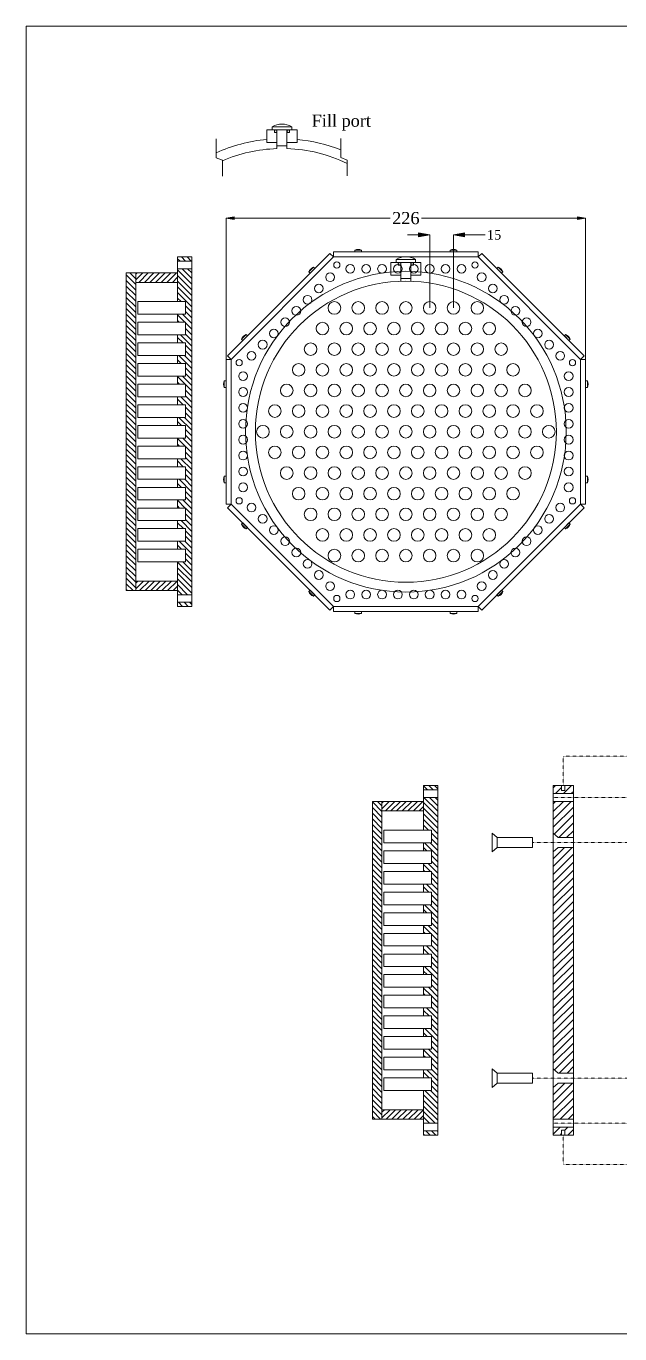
# Model space of a CAD drawing. Extents: x 150 to 1247, y 128 to 951.
# Drawn here: x 150 to 524, y 128 to 951 of the extents above; entities that cross this region are included whole.
import ezdxf
from ezdxf.enums import TextEntityAlignment as Align

# ---------------------------------------------------------------- set-up
doc = ezdxf.new("R2010")
doc.units = 0
doc.header["$MEASUREMENT"] = 0
doc.linetypes.add('DASHED', pattern=[0.75, 0.5, -0.25])
doc.layers.get('0').update_dxf_attribs({"lineweight": 0})
doc.styles.get("Standard").update_dxf_attribs({"font": 'TIMES.TTF'})
doc.dimstyles.get("Standard").update_dxf_attribs({"dimtxt": 6, "dimasz": 7, "dimexe": 0, "dimexo": 0, "dimgap": 0, "dimtad": 0, "dimrnd": 0.001, "dimzin": 0, "dimdsep": 46, "dimtxsty": 'STANDARD', "dimblk": 'TC_DIMARROW_FILLED30', "dimcen": 0.09, "dimclrd": 7, "dimclre": 7, "dimclrt": 7, "dimazin": 0, "dimtfac": 1, "dimtofl": 0, "dimtmove": 0, "dimatfit": 3, "dimfxl": 1, "dimtolj": 1, "dimtzin": 0, "dimarcsym": 0})
pattern_1 = [(135, (0, 0), (-1.767767, -1.767767), [])]
pattern_2 = [(45, (0, 0), (-1.767767, 1.767767), [])]
pattern_3 = [(45, (0, 0), (-2.474874, 2.474874), [])]

# ---------------------------------------------------------------- blocks, each defined once
blk = doc.blocks.new('*D1')
at = {"linetype": 'Continuous'}
for points in [[(275.75, 830.45), (280.83, 829.61), (280.83, 831.3)], [(502.1, 830.45), (497.02, 831.3), (497.02, 829.61)]]:
    blk.add_hatch(color=7, dxfattribs=at).paths.add_polyline_path(points)
at = {"color": 7, "linetype": 'Continuous', "lineweight": 0}
for p, q in [((275.75, 741.55), (275.75, 830.45)), ((502.1, 741.55), (502.1, 830.45))]:
    blk.add_line(p, q, dxfattribs=at)
at = {"color": 7, "linetype": 'Continuous'}
for points in [[(275.75, 830.45), (280.83, 829.61), (280.83, 831.3), (275.75, 830.45)], [(502.1, 830.45), (497.02, 831.3), (497.02, 829.61), (502.1, 830.45)], [(280.83, 830.45), (280.83, 830.45), (280.83, 830.45), (379.06, 830.45)], [(497.02, 830.45), (497.02, 830.45), (497.02, 830.45), (398.8, 830.45)]]:
    blk.add_lwpolyline(points, dxfattribs=at)
blk.add_text('226', height=7.62, dxfattribs=at).set_placement((388.93, 830.45), align=Align.MIDDLE_CENTER)
blk = doc.blocks.new('TC_DIMARROW_FILLED30')
at = {"color": 0, "linetype": 'ByBlock'}
blk.add_solid([(0, 0), (-1, 0.267949), (-1, -0.267949)], dxfattribs=at)
blk = doc.blocks.new('*D2')
at = {"linetype": 'Continuous'}
for points in [[(403.93, 819.9), (396.93, 821.07), (396.93, 818.73)], [(418.93, 819.9), (425.93, 818.73), (425.93, 821.07)]]:
    blk.add_hatch(color=7, dxfattribs=at).paths.add_polyline_path(points)
at = {"color": 7, "linetype": 'Continuous', "lineweight": 0}
for p, q in [((403.93, 773.93), (403.93, 819.9)), ((418.93, 773.93), (418.93, 819.9))]:
    blk.add_line(p, q, dxfattribs=at)
at = {"color": 7, "linetype": 'Continuous'}
for points in [[(389.93, 819.9), (396.93, 819.9)], [(403.93, 819.9), (396.93, 821.07), (396.93, 818.73), (403.93, 819.9)], [(396.93, 819.9), (396.93, 819.9)], [(418.93, 819.9), (425.93, 818.73), (425.93, 821.07), (418.93, 819.9)], [(438.93, 819.9), (432.93, 819.9), (425.93, 819.9), (425.93, 819.9)]]:
    blk.add_lwpolyline(points, dxfattribs=at)
blk.add_text('15', height=6, dxfattribs=at).set_placement((444.44, 819.9), align=Align.MIDDLE_CENTER)

msp = doc.modelspace()

# ---------------------------------------------------------------- hatches: boundary and pattern name
at = {"linetype": 'Continuous'}
h = msp.add_hatch(dxfattribs=at)
h.set_pattern_fill('_U', scale=2.5, angle=135.000004, style=0, pattern_type=0)
h.set_pattern_definition(pattern_1)
h.paths.add_polyline_path([(245.162, 803.305), (245.162, 805.984), (254.162, 805.984), (254.162, 803.305)])
h = msp.add_hatch(dxfattribs=at)
h.set_pattern_fill('_U', scale=2.5, angle=135.000004, style=0, pattern_type=0)
h.set_pattern_definition(pattern_1)
h.paths.add_polyline_path([(245.162, 798.525), (254.162, 798.525), (254.162, 593.442), (245.162, 593.442), (245.162, 614.076), (250.162, 614.076), (250.162, 622.013), (245.162, 622.013), (245.162, 627.066), (250.162, 627.066), (250.162, 635.003), (245.162, 635.003), (245.162, 640.056), (250.162, 640.056), (250.162, 647.993), (245.162, 647.993), (245.162, 653.046), (250.162, 653.046), (250.162, 660.983), (245.162, 660.983), (245.162, 666.036), (250.162, 666.036), (250.162, 673.973), (245.162, 673.973), (245.162, 679.026), (250.162, 679.026), (250.162, 686.963), (245.162, 686.963), (245.162, 692.016), (250.162, 692.016), (250.162, 699.953), (245.162, 699.953), (245.162, 705.006), (250.162, 705.006), (250.162, 712.943), (245.162, 712.943), (245.162, 717.996), (250.162, 717.996), (250.162, 725.933), (245.162, 725.933), (245.162, 730.986), (250.162, 730.986), (250.162, 738.923), (245.162, 738.923), (245.162, 743.976), (250.162, 743.976), (250.162, 751.914), (245.162, 751.914), (245.162, 756.967), (250.162, 756.967), (250.162, 764.904), (245.162, 764.904), (245.162, 769.957), (250.162, 769.957), (250.162, 777.895), (245.162, 777.895)])
h = msp.add_hatch(dxfattribs=at)
h.set_pattern_fill('_U', scale=2.5, angle=135.000004, style=0, pattern_type=0)
h.set_pattern_definition(pattern_1)
h.paths.add_polyline_path([(218.922, 795.984), (218.922, 595.984), (212.922, 595.984), (212.922, 795.984)])
h = msp.add_hatch(dxfattribs=at)
h.set_pattern_fill('_U', scale=2.5, angle=45.000001, style=0, pattern_type=0)
h.set_pattern_definition(pattern_2)
h.paths.add_polyline_path([(218.922, 789.984), (218.922, 795.984), (245.162, 795.984), (245.162, 789.984)])
h = msp.add_hatch(dxfattribs=at)
h.set_pattern_fill('_U', scale=2.5, angle=45.000001, style=0, pattern_type=0)
h.set_pattern_definition(pattern_2)
h.paths.add_polyline_path([(218.922, 595.984), (218.922, 601.984), (245.162, 601.984), (245.162, 595.984)])
h = msp.add_hatch(dxfattribs=at)
h.set_pattern_fill('_U', scale=2.5, angle=135.000004, style=0, pattern_type=0)
h.set_pattern_definition(pattern_1)
h.paths.add_polyline_path([(245.162, 585.984), (245.162, 588.662), (254.162, 588.662), (254.162, 585.984)])
h = msp.add_hatch(dxfattribs=at)
h.set_pattern_fill('_U', scale=2.5, angle=135.000004, style=0, pattern_type=0)
h.set_pattern_definition(pattern_1)
h.paths.add_polyline_path([(400.1, 470.666), (400.1, 473.344), (409.1, 473.344), (409.1, 470.666)])
h = msp.add_hatch(dxfattribs=at)
h.set_pattern_fill('_U', scale=3.5, angle=45.000001, style=0, pattern_type=0)
h.set_pattern_definition(pattern_3)
h.paths.add_polyline_path([(481.706, 468.344), (494.406, 468.344), (494.406, 473.344), (489.121, 473.344), (489.121, 470.169), (486.991, 470.169), (486.991, 473.344), (481.706, 473.344)])
h = msp.add_hatch(dxfattribs=at)
h.set_pattern_fill('_U', scale=2.5, angle=135.000004, style=0, pattern_type=0)
h.set_pattern_definition(pattern_1)
h.paths.add_polyline_path([(373.86, 463.344), (373.86, 263.344), (367.86, 263.344), (367.86, 463.344)])
h = msp.add_hatch(dxfattribs=at)
h.set_pattern_fill('_U', scale=2.5, angle=45.000001, style=0, pattern_type=0)
h.set_pattern_definition(pattern_2)
h.paths.add_polyline_path([(373.86, 457.344), (373.86, 463.344), (400.1, 463.344), (400.1, 457.344)])
h = msp.add_hatch(dxfattribs=at)
h.set_pattern_fill('_U', scale=2.5, angle=135.000004, style=0, pattern_type=0)
h.set_pattern_definition(pattern_1)
h.paths.add_polyline_path([(400.1, 465.886), (409.1, 465.886), (409.1, 260.802), (400.1, 260.802), (400.1, 281.436), (405.1, 281.436), (405.1, 289.374), (400.1, 289.374), (400.1, 294.426), (405.1, 294.426), (405.1, 302.364), (400.1, 302.364), (400.1, 307.416), (405.1, 307.416), (405.1, 315.354), (400.1, 315.354), (400.1, 320.406), (405.1, 320.406), (405.1, 328.344), (400.1, 328.344), (400.1, 333.396), (405.1, 333.396), (405.1, 341.334), (400.1, 341.334), (400.1, 346.386), (405.1, 346.386), (405.1, 354.324), (400.1, 354.324), (400.1, 359.376), (405.1, 359.376), (405.1, 367.314), (400.1, 367.314), (400.1, 372.366), (405.1, 372.366), (405.1, 380.304), (400.1, 380.304), (400.1, 385.356), (405.1, 385.356), (405.1, 393.294), (400.1, 393.294), (400.1, 398.346), (405.1, 398.346), (405.1, 406.284), (400.1, 406.284), (400.1, 411.337), (405.1, 411.337), (405.1, 419.274), (400.1, 419.274), (400.1, 424.327), (405.1, 424.327), (405.1, 432.264), (400.1, 432.264), (400.1, 437.317), (405.1, 437.317), (405.1, 445.255), (400.1, 445.255)])
h = msp.add_hatch(dxfattribs=at)
h.set_pattern_fill('_U', scale=3.5, angle=45.000001, style=0, pattern_type=0)
h.set_pattern_definition(pattern_3)
h.paths.add_polyline_path([(481.706, 443.369), (484.841, 440.644), (494.406, 440.644), (494.406, 463.344), (481.706, 463.344)])
h = msp.add_hatch(dxfattribs=at)
h.set_pattern_fill('_U', scale=3.5, angle=45.000001, style=0, pattern_type=0)
h.set_pattern_definition(pattern_3)
h.paths.add_polyline_path([(494.406, 292.394), (484.841, 292.394), (481.706, 295.119), (481.706, 431.569), (484.841, 434.294), (494.406, 434.294)])
h = msp.add_hatch(dxfattribs=at)
h.set_pattern_fill('_U', scale=3.5, angle=45.000001, style=0, pattern_type=0)
h.set_pattern_definition(pattern_3)
h.paths.add_polyline_path([(494.406, 263.344), (494.406, 286.044), (484.841, 286.044), (481.706, 283.319), (481.706, 263.344)])
h = msp.add_hatch(dxfattribs=at)
h.set_pattern_fill('_U', scale=2.5, angle=45.000001, style=0, pattern_type=0)
h.set_pattern_definition(pattern_2)
h.paths.add_polyline_path([(373.86, 263.344), (373.86, 269.344), (400.1, 269.344), (400.1, 263.344)])
h = msp.add_hatch(dxfattribs=at)
h.set_pattern_fill('_U', scale=2.5, angle=135.000004, style=0, pattern_type=0)
h.set_pattern_definition(pattern_1)
h.paths.add_polyline_path([(400.1, 253.344), (400.1, 256.022), (409.1, 256.022), (409.1, 253.344)])
h = msp.add_hatch(dxfattribs=at)
h.set_pattern_fill('_U', scale=3.5, angle=45.000001, style=0, pattern_type=0)
h.set_pattern_definition(pattern_3)
h.paths.add_polyline_path([(481.706, 258.344), (494.406, 258.344), (494.406, 253.344), (489.121, 253.344), (489.121, 256.519), (486.991, 256.519), (486.991, 253.344), (481.706, 253.344)])

# ---------------------------------------------------------------- linework, layer by layer
at = {"color": 7, "linetype": 'Continuous', "lineweight": 0, "ltscale": 0.1}
for p, q in [((301.373, 877.909), (301.373, 885.909)), ((301.373, 885.909), (306.128, 885.909)), ((304.723, 887.909), (317.073, 887.909)), ((304.723, 887.909), (304.723, 885.909)), ((304.723, 885.909), (317.073, 885.909)), ((306.128, 885.909), (306.128, 884.319)), ((306.128, 884.319), (307.718, 884.319)), ((307.718, 884.319), (307.718, 874.168)), ((307.723, 885.909), (307.723, 875.909)), ((314.073, 885.909), (314.073, 875.909)), ((314.078, 884.319), (314.078, 874.168)), ((314.078, 884.319), (315.668, 884.319)), ((315.668, 885.909), (320.423, 885.909)), ((315.668, 885.909), (315.668, 884.319)), ((317.073, 885.909), (317.073, 887.909)), ((320.423, 877.909), (320.423, 885.909)), ((269.453, 880.344), (269.453, 868.466)), ((301.373, 877.909), (307.718, 877.909)), ((314.073, 875.909), (307.723, 875.909)), ((314.078, 877.909), (320.423, 877.909)), ((347.981, 880.509), (347.981, 868.631)), ((269.453, 868.466), (273.412, 866.816)), ((273.412, 866.816), (273.412, 856.917)), ((347.981, 868.631), (351.941, 866.981)), ((351.941, 866.981), (351.941, 857.082)), ((341.12, 808.229), (276.683, 743.792)), ((343.365, 805.984), (341.12, 808.229)), ((434.492, 809.159), (343.365, 809.159)), ((343.365, 805.984), (343.365, 809.159)), ((434.492, 805.984), (434.492, 809.159)), ((434.492, 805.984), (436.737, 808.229)), ((501.173, 743.792), (436.737, 808.229)), ((245.162, 805.984), (254.162, 805.984)), ((245.162, 805.984), (245.162, 777.895)), ((254.162, 803.305), (245.162, 803.305)), ((254.162, 798.525), (245.162, 798.525)), ((254.162, 805.984), (254.162, 585.984)), ((379.403, 794.421), (379.403, 802.421)), ((379.403, 802.421), (384.158, 802.421)), ((382.753, 804.421), (395.103, 804.421)), ((382.753, 804.421), (382.753, 802.421)), ((382.753, 802.421), (395.103, 802.421)), ((384.158, 802.421), (384.158, 800.831)), ((384.158, 800.831), (385.748, 800.831)), ((385.748, 800.831), (385.748, 790.68)), ((385.753, 802.421), (385.753, 792.421)), ((392.103, 802.421), (392.103, 792.421)), ((392.108, 800.831), (392.108, 790.68)), ((392.108, 800.831), (393.698, 800.831)), ((393.698, 802.421), (398.453, 802.421)), ((393.698, 802.421), (393.698, 800.831)), ((395.103, 802.421), (395.103, 804.421)), ((398.453, 794.421), (398.453, 802.421)), ((245.162, 795.984), (212.922, 795.984)), ((212.922, 795.984), (212.922, 595.984)), ((218.922, 795.984), (218.922, 595.984)), ((379.403, 794.421), (385.748, 794.421)), ((392.103, 792.421), (385.753, 792.421)), ((392.108, 794.421), (398.453, 794.421)), ((218.922, 789.984), (245.162, 789.984)), ((250.162, 777.895), (220.162, 777.895)), ((220.162, 769.957), (220.162, 777.895)), ((250.162, 769.957), (250.162, 777.895)), ((250.162, 769.957), (220.162, 769.957)), ((245.162, 769.957), (245.162, 764.904)), ((250.162, 764.904), (220.162, 764.904)), ((220.162, 756.967), (220.162, 764.904)), ((250.162, 764.904), (250.162, 756.967)), ((250.162, 756.967), (220.162, 756.967)), ((250.162, 751.914), (220.162, 751.914)), ((220.162, 743.976), (220.162, 751.914)), ((245.162, 756.967), (245.162, 751.914)), ((250.162, 751.914), (250.162, 743.976)), ((250.162, 743.976), (220.162, 743.976)), ((245.162, 743.976), (245.162, 738.923)), ((275.753, 741.547), (275.753, 650.42)), ((278.928, 741.547), (275.753, 741.547)), ((278.928, 741.547), (276.683, 743.792)), ((498.928, 741.547), (501.173, 743.792)), ((498.928, 741.547), (502.103, 741.547)), ((502.103, 650.42), (502.103, 741.547)), ((250.162, 738.923), (220.162, 738.923)), ((220.162, 730.986), (220.162, 738.923)), ((250.162, 730.986), (250.162, 738.923)), ((250.162, 730.986), (220.162, 730.986)), ((250.162, 725.933), (220.162, 725.933)), ((220.162, 717.996), (220.162, 725.933)), ((245.162, 730.986), (245.162, 725.933)), ((250.162, 717.996), (250.162, 725.933)), ((250.162, 717.996), (220.162, 717.996)), ((245.162, 717.996), (245.162, 712.943)), ((250.162, 712.943), (220.162, 712.943)), ((220.162, 705.006), (220.162, 712.943)), ((250.162, 705.006), (250.162, 712.943)), ((250.162, 705.006), (220.162, 705.006)), ((250.162, 699.953), (220.162, 699.953)), ((220.162, 692.016), (220.162, 699.953)), ((245.162, 705.006), (245.162, 699.953)), ((250.162, 692.016), (250.162, 699.953)), ((250.162, 692.016), (220.162, 692.016)), ((245.162, 692.016), (245.162, 686.963)), ((250.162, 686.963), (220.162, 686.963)), ((220.162, 679.026), (220.162, 686.963)), ((250.162, 679.026), (250.162, 686.963)), ((250.162, 679.026), (220.162, 679.026)), ((245.162, 679.026), (245.162, 673.973)), ((250.162, 673.973), (220.162, 673.973)), ((220.162, 666.036), (220.162, 673.973)), ((250.162, 666.036), (250.162, 673.973)), ((250.162, 666.036), (220.162, 666.036)), ((250.162, 660.983), (220.162, 660.983)), ((220.162, 653.046), (220.162, 660.983)), ((245.162, 666.036), (245.162, 660.983)), ((250.162, 653.046), (250.162, 660.983)), ((250.162, 653.046), (220.162, 653.046)), ((245.162, 653.046), (245.162, 647.993)), ((278.928, 650.42), (275.753, 650.42)), ((278.928, 650.42), (276.683, 648.175)), ((498.928, 650.42), (501.173, 648.175)), ((498.928, 650.42), (502.103, 650.42)), ((250.162, 647.993), (220.162, 647.993)), ((220.162, 640.056), (220.162, 647.993)), ((250.162, 640.056), (250.162, 647.993)), ((276.683, 648.175), (341.12, 583.739)), ((436.737, 583.739), (501.173, 648.175)), ((250.162, 640.056), (220.162, 640.056)), ((250.162, 635.003), (220.162, 635.003)), ((220.162, 627.066), (220.162, 635.003)), ((245.162, 640.056), (245.162, 635.003)), ((250.162, 627.066), (250.162, 635.003)), ((250.162, 627.066), (220.162, 627.066)), ((245.162, 627.066), (245.162, 622.013)), ((250.162, 622.013), (220.162, 622.013)), ((220.162, 614.076), (220.162, 622.013)), ((250.162, 614.076), (250.162, 622.013)), ((250.162, 614.076), (220.162, 614.076)), ((245.162, 614.076), (245.162, 585.984)), ((218.922, 601.984), (245.162, 601.984)), ((212.922, 595.984), (245.162, 595.984)), ((254.162, 593.442), (245.162, 593.442)), ((254.162, 588.662), (245.162, 588.662)), ((245.162, 585.984), (254.162, 585.984)), ((343.365, 585.984), (341.12, 583.739)), ((343.365, 585.984), (343.365, 582.809)), ((434.492, 585.984), (434.492, 582.809)), ((434.492, 585.984), (436.737, 583.739)), ((343.365, 582.809), (434.492, 582.809)), ((400.1, 473.344), (409.1, 473.344)), ((400.1, 473.344), (400.1, 445.255)), ((409.1, 470.666), (400.1, 470.666)), ((409.1, 473.344), (409.1, 253.344)), ((494.406, 473.344), (481.706, 473.344)), ((494.406, 473.344), (481.706, 473.344)), ((481.706, 253.344), (481.706, 473.344)), ((494.406, 473.344), (494.406, 468.344)), ((494.406, 473.344), (494.406, 253.344)), ((400.1, 463.344), (367.86, 463.344)), ((367.86, 463.344), (367.86, 263.344)), ((373.86, 463.344), (373.86, 263.344)), ((409.1, 465.886), (400.1, 465.886)), ((494.406, 463.344), (481.706, 463.344)), ((373.86, 457.344), (400.1, 457.344)), ((405.1, 445.255), (375.1, 445.255)), ((375.1, 437.317), (375.1, 445.255)), ((405.1, 437.317), (405.1, 445.255)), ((481.706, 445.769), (481.706, 280.919)), ((405.1, 437.317), (375.1, 437.317)), ((400.1, 437.317), (400.1, 432.264)), ((446.437, 440.644), (443.302, 443.369)), ((443.302, 431.569), (443.302, 443.369)), ((468.702, 440.644), (446.437, 440.644)), ((446.437, 434.294), (446.437, 440.644)), ((468.702, 434.294), (468.702, 440.644)), ((484.841, 440.644), (481.706, 443.369)), ((494.406, 440.644), (484.841, 440.644)), ((405.1, 432.264), (375.1, 432.264)), ((375.1, 424.327), (375.1, 432.264)), ((405.1, 432.264), (405.1, 424.327)), ((446.437, 434.294), (443.302, 431.569)), ((468.702, 434.294), (446.437, 434.294)), ((484.841, 434.294), (481.706, 431.569)), ((494.406, 434.294), (484.841, 434.294)), ((405.1, 424.327), (375.1, 424.327)), ((400.1, 424.327), (400.1, 419.274)), ((405.1, 419.274), (375.1, 419.274)), ((375.1, 411.337), (375.1, 419.274)), ((405.1, 419.274), (405.1, 411.337)), ((405.1, 411.337), (375.1, 411.337)), ((405.1, 406.284), (375.1, 406.284)), ((375.1, 398.346), (375.1, 406.284)), ((400.1, 411.337), (400.1, 406.284)), ((405.1, 398.346), (405.1, 406.284)), ((405.1, 398.346), (375.1, 398.346)), ((400.1, 398.346), (400.1, 393.294)), ((405.1, 393.294), (375.1, 393.294)), ((375.1, 385.356), (375.1, 393.294)), ((405.1, 385.356), (405.1, 393.294)), ((405.1, 385.356), (375.1, 385.356)), ((405.1, 380.304), (375.1, 380.304)), ((375.1, 372.366), (375.1, 380.304)), ((400.1, 385.356), (400.1, 380.304)), ((405.1, 372.366), (405.1, 380.304)), ((405.1, 372.366), (375.1, 372.366)), ((400.1, 372.366), (400.1, 367.314)), ((405.1, 367.314), (375.1, 367.314)), ((375.1, 359.376), (375.1, 367.314)), ((405.1, 359.376), (405.1, 367.314)), ((405.1, 359.376), (375.1, 359.376)), ((405.1, 354.324), (375.1, 354.324)), ((375.1, 346.386), (375.1, 354.324)), ((400.1, 359.376), (400.1, 354.324)), ((405.1, 346.386), (405.1, 354.324)), ((405.1, 346.386), (375.1, 346.386)), ((400.1, 346.386), (400.1, 341.334)), ((405.1, 341.334), (375.1, 341.334)), ((375.1, 333.396), (375.1, 341.334)), ((405.1, 333.396), (405.1, 341.334)), ((405.1, 333.396), (375.1, 333.396)), ((400.1, 333.396), (400.1, 328.344)), ((405.1, 328.344), (375.1, 328.344)), ((375.1, 320.406), (375.1, 328.344)), ((405.1, 320.406), (405.1, 328.344)), ((405.1, 320.406), (375.1, 320.406)), ((405.1, 315.354), (375.1, 315.354)), ((375.1, 307.416), (375.1, 315.354)), ((400.1, 320.406), (400.1, 315.354)), ((405.1, 307.416), (405.1, 315.354)), ((405.1, 307.416), (375.1, 307.416)), ((400.1, 307.416), (400.1, 302.364)), ((405.1, 302.364), (375.1, 302.364)), ((375.1, 294.426), (375.1, 302.364)), ((405.1, 294.426), (405.1, 302.364)), ((405.1, 294.426), (375.1, 294.426)), ((405.1, 289.374), (375.1, 289.374)), ((375.1, 281.436), (375.1, 289.374)), ((400.1, 294.426), (400.1, 289.374)), ((405.1, 281.436), (405.1, 289.374)), ((446.437, 292.394), (443.302, 295.119)), ((443.302, 283.319), (443.302, 295.119)), ((468.702, 292.394), (446.437, 292.394)), ((446.437, 286.044), (446.437, 292.394)), ((468.702, 286.044), (468.702, 292.394)), ((484.841, 292.394), (481.706, 295.119)), ((494.406, 292.394), (484.841, 292.394)), ((405.1, 281.436), (375.1, 281.436)), ((400.1, 281.436), (400.1, 253.344)), ((446.437, 286.044), (443.302, 283.319)), ((468.702, 286.044), (446.437, 286.044)), ((484.841, 286.044), (481.706, 283.319)), ((494.406, 286.044), (484.841, 286.044)), ((373.86, 269.344), (400.1, 269.344)), ((367.86, 263.344), (400.1, 263.344)), ((409.1, 260.802), (400.1, 260.802)), ((409.1, 256.022), (400.1, 256.022)), ((494.406, 263.344), (481.706, 263.344)), ((494.406, 258.724), (494.406, 258.724)), ((494.406, 258.344), (494.406, 253.344)), ((494.406, 253.344), (494.406, 258.344)), ((400.1, 253.344), (409.1, 253.344)), ((494.406, 253.344), (481.706, 253.344)), ((494.406, 253.344), (481.706, 253.344)), ((494.406, 253.344), (481.706, 253.344))]:
    msp.add_line(p, q, dxfattribs=at)
at = {"color": 7, "linetype": 'DASHED', "lineweight": 0, "ltscale": 0.1}
for p, q in [((538.056, 491.795), (488.056, 491.795)), ((488.056, 473.344), (488.056, 491.795)), ((834.11, 465.844), (481.706, 465.844)), ((468.702, 437.469), (554.554, 437.469)), ((468.702, 289.219), (554.554, 289.219)), ((834.11, 260.844), (481.706, 260.844)), ((488.056, 253.344), (488.056, 234.892)), ((538.056, 234.892), (488.056, 234.892))]:
    msp.add_line(p, q, dxfattribs=at)
at = {"color": 7, "linetype": 'Continuous'}
for points in [[(1033.78, 128.27), (149.86, 128.27), (149.86, 951.23), (1247.14, 951.23), (1247.14, 128.27), (1207.108, 128.27)], [(306.923, 884.309), (306.882, 884.31), (306.841, 884.314), (306.799, 884.319), (306.758, 884.326), (306.718, 884.336), (306.678, 884.348), (306.639, 884.362), (306.601, 884.377), (306.563, 884.395), (306.526, 884.415), (306.491, 884.436), (306.457, 884.46), (306.424, 884.485), (306.392, 884.512), (306.361, 884.54), (306.333, 884.57), (306.305, 884.601), (306.28, 884.634), (306.256, 884.668), (306.234, 884.703), (306.214, 884.74), (306.196, 884.777), (306.179, 884.815), (306.165, 884.854), (306.153, 884.894), (306.143, 884.934), (306.135, 884.975), (306.129, 885.016), (306.125, 885.057), (306.124, 885.099), (306.124, 885.14), (306.127, 885.182), (306.132, 885.223), (306.139, 885.264), (306.148, 885.305), (306.159, 885.345), (306.172, 885.384), (306.187, 885.423), (306.205, 885.46), (306.224, 885.497), (306.245, 885.533), (306.268, 885.568), (306.292, 885.601), (306.319, 885.633), (306.347, 885.664), (306.376, 885.693), (306.407, 885.721), (306.44, 885.747), (306.474, 885.771), (306.509, 885.793), (306.545, 885.814), (306.582, 885.833), (306.62, 885.849), (306.659, 885.864), (306.698, 885.877), (306.738, 885.888), (306.779, 885.896), (306.82, 885.903), (306.861, 885.907), (306.903, 885.909), (306.944, 885.909), (306.986, 885.907), (307.027, 885.903), (307.068, 885.896), (307.109, 885.888), (307.149, 885.877), (307.188, 885.864), (307.227, 885.849), (307.265, 885.833), (307.302, 885.814), (307.338, 885.793), (307.373, 885.771), (307.407, 885.747), (307.439, 885.721), (307.471, 885.693), (307.5, 885.664), (307.528, 885.633), (307.554, 885.601), (307.579, 885.568), (307.602, 885.533), (307.623, 885.497), (307.642, 885.46), (307.66, 885.423), (307.675, 885.384), (307.688, 885.345), (307.699, 885.305), (307.708, 885.264), (307.715, 885.223), (307.72, 885.182), (307.723, 885.14), (307.723, 885.099), (307.722, 885.057), (307.718, 885.016), (307.712, 884.975), (307.704, 884.934), (307.694, 884.894), (307.682, 884.854), (307.667, 884.815), (307.651, 884.777), (307.633, 884.74), (307.613, 884.703), (307.591, 884.668), (307.567, 884.634), (307.541, 884.601), (307.514, 884.57), (307.485, 884.54), (307.455, 884.512), (307.423, 884.485), (307.39, 884.46), (307.356, 884.436), (307.32, 884.415), (307.284, 884.395), (307.246, 884.377), (307.208, 884.362), (307.169, 884.348), (307.129, 884.336), (307.088, 884.326), (307.048, 884.319), (307.006, 884.314), (306.965, 884.31), (306.923, 884.309)], [(314.873, 884.309), (314.832, 884.31), (314.791, 884.314), (314.749, 884.319), (314.708, 884.326), (314.668, 884.336), (314.628, 884.348), (314.589, 884.362), (314.551, 884.377), (314.513, 884.395), (314.476, 884.415), (314.441, 884.436), (314.407, 884.46), (314.374, 884.485), (314.342, 884.512), (314.311, 884.54), (314.283, 884.57), (314.255, 884.601), (314.23, 884.634), (314.206, 884.668), (314.184, 884.703), (314.164, 884.74), (314.146, 884.777), (314.129, 884.815), (314.115, 884.854), (314.103, 884.894), (314.093, 884.934), (314.085, 884.975), (314.079, 885.016), (314.075, 885.057), (314.074, 885.099), (314.074, 885.14), (314.077, 885.182), (314.082, 885.223), (314.089, 885.264), (314.098, 885.305), (314.109, 885.345), (314.122, 885.384), (314.137, 885.423), (314.155, 885.46), (314.174, 885.497), (314.195, 885.533), (314.218, 885.568), (314.242, 885.601), (314.269, 885.633), (314.297, 885.664), (314.326, 885.693), (314.357, 885.721), (314.39, 885.747), (314.424, 885.771), (314.459, 885.793), (314.495, 885.814), (314.532, 885.833), (314.57, 885.849), (314.609, 885.864), (314.648, 885.877), (314.688, 885.888), (314.729, 885.896), (314.77, 885.903), (314.811, 885.907), (314.853, 885.909), (314.894, 885.909), (314.936, 885.907), (314.977, 885.903), (315.018, 885.896), (315.059, 885.888), (315.099, 885.877), (315.138, 885.864), (315.177, 885.849), (315.215, 885.833), (315.252, 885.814), (315.288, 885.793), (315.323, 885.771), (315.357, 885.747), (315.389, 885.721), (315.421, 885.693), (315.45, 885.664), (315.478, 885.633), (315.504, 885.601), (315.529, 885.568), (315.552, 885.533), (315.573, 885.497), (315.592, 885.46), (315.61, 885.423), (315.625, 885.384), (315.638, 885.345), (315.649, 885.305), (315.658, 885.264), (315.665, 885.223), (315.67, 885.182), (315.673, 885.14), (315.673, 885.099), (315.672, 885.057), (315.668, 885.016), (315.662, 884.975), (315.654, 884.934), (315.644, 884.894), (315.632, 884.854), (315.617, 884.815), (315.601, 884.777), (315.583, 884.74), (315.563, 884.703), (315.541, 884.668), (315.517, 884.634), (315.491, 884.601), (315.464, 884.57), (315.435, 884.54), (315.405, 884.512), (315.373, 884.485), (315.34, 884.46), (315.306, 884.436), (315.27, 884.415), (315.234, 884.395), (315.196, 884.377), (315.158, 884.362), (315.119, 884.348), (315.079, 884.336), (315.038, 884.326), (314.998, 884.319), (314.956, 884.314), (314.915, 884.31), (314.873, 884.309)], [(384.953, 800.821), (384.912, 800.822), (384.87, 800.825), (384.829, 800.831), (384.788, 800.838), (384.748, 800.848), (384.708, 800.86), (384.669, 800.873), (384.63, 800.889), (384.593, 800.907), (384.556, 800.927), (384.521, 800.948), (384.486, 800.971), (384.453, 800.997), (384.421, 801.023), (384.391, 801.052), (384.362, 801.082), (384.335, 801.113), (384.31, 801.146), (384.286, 801.18), (384.264, 801.215), (384.244, 801.251), (384.225, 801.289), (384.209, 801.327), (384.195, 801.366), (384.183, 801.406), (384.172, 801.446), (384.164, 801.487), (384.159, 801.528), (384.155, 801.569), (384.153, 801.611), (384.154, 801.652), (384.156, 801.694), (384.161, 801.735), (384.168, 801.776), (384.177, 801.816), (384.188, 801.856), (384.202, 801.896), (384.217, 801.934), (384.234, 801.972), (384.253, 802.009), (384.275, 802.045), (384.297, 802.08), (384.322, 802.113), (384.348, 802.145), (384.376, 802.176), (384.406, 802.205), (384.437, 802.232), (384.47, 802.258), (384.503, 802.283), (384.538, 802.305), (384.574, 802.326), (384.611, 802.344), (384.649, 802.361), (384.688, 802.376), (384.728, 802.389), (384.768, 802.399), (384.808, 802.408), (384.85, 802.414), (384.891, 802.419), (384.932, 802.421), (384.974, 802.421), (385.015, 802.419), (385.057, 802.414), (385.098, 802.408), (385.138, 802.399), (385.178, 802.389), (385.218, 802.376), (385.257, 802.361), (385.295, 802.344), (385.332, 802.326), (385.368, 802.305), (385.403, 802.283), (385.437, 802.258), (385.469, 802.232), (385.5, 802.205), (385.53, 802.176), (385.558, 802.145), (385.584, 802.113), (385.609, 802.08), (385.632, 802.045), (385.653, 802.009), (385.672, 801.972), (385.689, 801.934), (385.704, 801.896), (385.718, 801.856), (385.729, 801.816), (385.738, 801.776), (385.745, 801.735), (385.75, 801.694), (385.752, 801.652), (385.753, 801.611), (385.751, 801.569), (385.748, 801.528), (385.742, 801.487), (385.734, 801.446), (385.724, 801.406), (385.711, 801.366), (385.697, 801.327), (385.681, 801.289), (385.663, 801.251), (385.642, 801.215), (385.62, 801.18), (385.597, 801.146), (385.571, 801.113), (385.544, 801.082), (385.515, 801.052), (385.485, 801.023), (385.453, 800.997), (385.42, 800.971), (385.386, 800.948), (385.35, 800.927), (385.313, 800.907), (385.276, 800.889), (385.238, 800.873), (385.198, 800.86), (385.158, 800.848), (385.118, 800.838), (385.077, 800.831), (385.036, 800.825), (384.995, 800.822), (384.953, 800.821)], [(392.903, 800.821), (392.862, 800.822), (392.82, 800.825), (392.779, 800.831), (392.738, 800.838), (392.698, 800.848), (392.658, 800.86), (392.619, 800.873), (392.58, 800.889), (392.543, 800.907), (392.506, 800.927), (392.471, 800.948), (392.436, 800.971), (392.403, 800.997), (392.371, 801.023), (392.341, 801.052), (392.312, 801.082), (392.285, 801.113), (392.26, 801.146), (392.236, 801.18), (392.214, 801.215), (392.194, 801.251), (392.175, 801.289), (392.159, 801.327), (392.145, 801.366), (392.133, 801.406), (392.122, 801.446), (392.114, 801.487), (392.109, 801.528), (392.105, 801.569), (392.103, 801.611), (392.104, 801.652), (392.106, 801.694), (392.111, 801.735), (392.118, 801.776), (392.127, 801.816), (392.138, 801.856), (392.152, 801.896), (392.167, 801.934), (392.184, 801.972), (392.203, 802.009), (392.225, 802.045), (392.247, 802.08), (392.272, 802.113), (392.298, 802.145), (392.326, 802.176), (392.356, 802.205), (392.387, 802.232), (392.42, 802.258), (392.453, 802.283), (392.488, 802.305), (392.524, 802.326), (392.561, 802.344), (392.599, 802.361), (392.638, 802.376), (392.678, 802.389), (392.718, 802.399), (392.758, 802.408), (392.8, 802.414), (392.841, 802.419), (392.882, 802.421), (392.924, 802.421), (392.965, 802.419), (393.007, 802.414), (393.048, 802.408), (393.088, 802.399), (393.128, 802.389), (393.168, 802.376), (393.207, 802.361), (393.245, 802.344), (393.282, 802.326), (393.318, 802.305), (393.353, 802.283), (393.387, 802.258), (393.419, 802.232), (393.45, 802.205), (393.48, 802.176), (393.508, 802.145), (393.534, 802.113), (393.559, 802.08), (393.582, 802.045), (393.603, 802.009), (393.622, 801.972), (393.639, 801.934), (393.654, 801.896), (393.668, 801.856), (393.679, 801.816), (393.688, 801.776), (393.695, 801.735), (393.7, 801.694), (393.702, 801.652), (393.703, 801.611), (393.701, 801.569), (393.698, 801.528), (393.692, 801.487), (393.684, 801.446), (393.674, 801.406), (393.661, 801.366), (393.647, 801.327), (393.631, 801.289), (393.613, 801.251), (393.592, 801.215), (393.57, 801.18), (393.547, 801.146), (393.521, 801.113), (393.494, 801.082), (393.465, 801.052), (393.435, 801.023), (393.403, 800.997), (393.37, 800.971), (393.336, 800.948), (393.3, 800.927), (393.263, 800.907), (393.226, 800.889), (393.188, 800.873), (393.148, 800.86), (393.108, 800.848), (393.068, 800.838), (393.027, 800.831), (392.986, 800.825), (392.945, 800.822), (392.903, 800.821)]]:
    msp.add_lwpolyline(points, dxfattribs=at)
at = {"color": 7, "linetype": 'Continuous', "ltscale": 0.1}
for points in [[(356.863, 809.159), (360.993, 809.159), (360.993, 810.319), (356.863, 810.319)], [(416.863, 809.159), (420.993, 809.159), (420.993, 810.319), (416.863, 810.319)], [(498.928, 650.42), (498.928, 741.547), (434.492, 805.984), (343.365, 805.984), (278.928, 741.547), (278.928, 650.42), (343.365, 585.984), (434.492, 585.984)], [(328.654, 795.763), (331.575, 798.684), (330.754, 799.504), (327.834, 796.584)], [(446.282, 798.684), (449.202, 795.763), (450.022, 796.584), (447.102, 799.504)], [(286.228, 753.337), (289.148, 756.257), (288.328, 757.078), (285.408, 754.157)], [(488.708, 756.257), (491.628, 753.337), (492.449, 754.157), (489.528, 757.078)], [(275.753, 723.919), (275.753, 728.049), (274.593, 728.049), (274.593, 723.919)], [(502.103, 728.049), (502.103, 723.919), (503.263, 723.919), (503.263, 728.049)], [(275.753, 663.919), (275.753, 668.049), (274.593, 668.049), (274.593, 663.919)], [(502.103, 668.049), (502.103, 663.919), (503.263, 663.919), (503.263, 668.049)], [(289.148, 635.71), (286.228, 638.63), (285.408, 637.81), (288.328, 634.89)], [(491.628, 638.63), (488.708, 635.71), (489.528, 634.89), (492.449, 637.81)], [(331.575, 593.283), (328.654, 596.204), (327.834, 595.383), (330.754, 592.463)], [(449.202, 596.204), (446.282, 593.283), (447.102, 592.463), (450.022, 595.383)], [(360.993, 582.809), (356.863, 582.809), (356.863, 581.649), (360.993, 581.649)], [(420.993, 582.809), (416.863, 582.809), (416.863, 581.649), (420.993, 581.649)]]:
    msp.add_lwpolyline(points, close=True, dxfattribs=at)
at = {"color": 7, "linetype": 'Continuous'}
for points in [[(245.162, 803.305), (245.162, 805.984), (254.162, 805.984), (254.162, 803.305)], [(245.162, 798.525), (254.162, 798.525), (254.162, 593.442), (245.162, 593.442), (245.162, 614.076), (250.162, 614.076), (250.162, 622.013), (245.162, 622.013), (245.162, 627.066), (250.162, 627.066), (250.162, 635.003), (245.162, 635.003), (245.162, 640.056), (250.162, 640.056), (250.162, 647.993), (245.162, 647.993), (245.162, 653.046), (250.162, 653.046), (250.162, 660.983), (245.162, 660.983), (245.162, 666.036), (250.162, 666.036), (250.162, 673.973), (245.162, 673.973), (245.162, 679.026), (250.162, 679.026), (250.162, 686.963), (245.162, 686.963), (245.162, 692.016), (250.162, 692.016), (250.162, 699.953), (245.162, 699.953), (245.162, 705.006), (250.162, 705.006), (250.162, 712.943), (245.162, 712.943), (245.162, 717.996), (250.162, 717.996), (250.162, 725.933), (245.162, 725.933), (245.162, 730.986), (245.162, 730.986), (245.162, 730.986), (245.162, 730.986), (250.162, 730.986), (250.162, 738.923), (245.162, 738.923), (245.162, 743.976), (250.162, 743.976), (250.162, 751.914), (245.162, 751.914), (245.162, 756.967), (250.162, 756.967), (250.162, 764.904), (245.162, 764.904), (245.162, 769.957), (245.162, 769.957), (245.162, 769.957), (245.162, 769.957), (250.162, 769.957), (250.162, 777.895), (245.162, 777.895)], [(218.922, 795.984), (218.922, 595.984), (212.922, 595.984), (212.922, 795.984)], [(218.922, 789.984), (218.922, 795.984), (245.162, 795.984), (245.162, 789.984)], [(218.922, 595.984), (218.922, 601.984), (245.162, 601.984), (245.162, 595.984)], [(245.162, 585.984), (245.162, 588.662), (254.162, 588.662), (254.162, 585.984)], [(400.1, 470.666), (400.1, 473.344), (409.1, 473.344), (409.1, 470.666)], [(481.706, 468.344), (494.406, 468.344), (494.406, 473.344), (489.121, 473.344), (489.121, 470.169), (486.991, 470.169), (486.991, 473.344), (481.706, 473.344)], [(373.86, 463.344), (373.86, 263.344), (367.86, 263.344), (367.86, 463.344)], [(373.86, 457.344), (373.86, 463.344), (400.1, 463.344), (400.1, 457.344)], [(400.1, 465.886), (409.1, 465.886), (409.1, 260.802), (400.1, 260.802), (400.1, 281.436), (405.1, 281.436), (405.1, 289.374), (400.1, 289.374), (400.1, 294.426), (405.1, 294.426), (405.1, 302.364), (400.1, 302.364), (400.1, 307.416), (405.1, 307.416), (405.1, 315.354), (400.1, 315.354), (400.1, 320.406), (405.1, 320.406), (405.1, 328.344), (400.1, 328.344), (400.1, 333.396), (405.1, 333.396), (405.1, 341.334), (400.1, 341.334), (400.1, 346.386), (405.1, 346.386), (405.1, 354.324), (400.1, 354.324), (400.1, 359.376), (405.1, 359.376), (405.1, 367.314), (400.1, 367.314), (400.1, 372.366), (405.1, 372.366), (405.1, 380.304), (400.1, 380.304), (400.1, 385.356), (405.1, 385.356), (405.1, 393.294), (400.1, 393.294), (400.1, 398.346), (400.1, 398.346), (400.1, 398.346), (400.1, 398.346), (405.1, 398.346), (405.1, 406.284), (400.1, 406.284), (400.1, 411.337), (405.1, 411.337), (405.1, 419.274), (400.1, 419.274), (400.1, 424.327), (405.1, 424.327), (405.1, 432.264), (400.1, 432.264), (400.1, 437.317), (400.1, 437.317), (400.1, 437.317), (400.1, 437.317), (405.1, 437.317), (405.1, 445.255), (400.1, 445.255)], [(481.706, 443.369), (484.841, 440.644), (494.406, 440.644), (494.406, 463.344), (481.706, 463.344)], [(494.406, 292.394), (484.841, 292.394), (481.706, 295.119), (481.706, 431.569), (484.841, 434.294), (494.406, 434.294)], [(494.406, 263.344), (494.406, 286.044), (484.841, 286.044), (481.706, 283.319), (481.706, 263.344)], [(373.86, 263.344), (373.86, 269.344), (400.1, 269.344), (400.1, 263.344)], [(400.1, 253.344), (400.1, 256.022), (409.1, 256.022), (409.1, 253.344)], [(481.706, 258.344), (494.406, 258.344), (494.406, 253.344), (489.121, 253.344), (489.121, 256.519), (486.991, 256.519), (486.991, 253.344), (481.706, 253.344)]]:
    msp.add_lwpolyline(points, close=True, dxfattribs=at)
at = {"color": 7, "linetype": 'Continuous', "lineweight": 0}
for centre, radius in [((306.923, 885.109), 0.8), ((314.873, 885.109), 0.8), ((345.464, 800.915), 1.97), ((384.953, 801.621), 0.8), ((392.903, 801.621), 0.8), ((432.392, 800.915), 1.97), ((388.928, 695.984), 100.95), ((388.928, 695.984), 94.75), ((343.928, 773.926), 3.969), ((358.928, 773.926), 3.969), ((373.928, 773.926), 3.969), ((388.928, 773.926), 3.969), ((403.928, 773.926), 3.969), ((418.928, 773.926), 3.969), ((433.928, 773.926), 3.969), ((336.428, 760.935), 3.969), ((351.428, 760.935), 3.969), ((366.428, 760.935), 3.969), ((381.428, 760.935), 3.969), ((396.428, 760.935), 3.969), ((411.428, 760.935), 3.969), ((426.428, 760.935), 3.969), ((441.428, 760.935), 3.969), ((328.928, 747.945), 3.969), ((343.928, 747.945), 3.969), ((358.928, 747.945), 3.969), ((373.928, 747.945), 3.969), ((388.928, 747.945), 3.969), ((403.928, 747.945), 3.969), ((418.928, 747.945), 3.969), ((433.928, 747.945), 3.969), ((448.928, 747.945), 3.969), ((283.996, 739.448), 1.97), ((493.86, 739.448), 1.97), ((321.428, 734.955), 3.969), ((336.428, 734.955), 3.969), ((351.428, 734.955), 3.969), ((366.428, 734.955), 3.969), ((381.428, 734.955), 3.969), ((396.428, 734.955), 3.969), ((411.428, 734.955), 3.969), ((426.428, 734.955), 3.969), ((441.428, 734.955), 3.969), ((456.428, 734.955), 3.969), ((313.928, 721.964), 3.969), ((328.928, 721.964), 3.969), ((343.928, 721.964), 3.969), ((358.928, 721.964), 3.969), ((373.928, 721.964), 3.969), ((388.928, 721.964), 3.969), ((403.928, 721.964), 3.969), ((418.928, 721.964), 3.969), ((433.928, 721.964), 3.969), ((448.928, 721.964), 3.969), ((463.928, 721.964), 3.969), ((306.428, 708.974), 3.969), ((321.428, 708.974), 3.969), ((336.428, 708.974), 3.969), ((351.428, 708.974), 3.969), ((366.428, 708.974), 3.969), ((381.428, 708.974), 3.969), ((396.428, 708.974), 3.969), ((411.428, 708.974), 3.969), ((426.428, 708.974), 3.969), ((441.428, 708.974), 3.969), ((456.428, 708.974), 3.969), ((471.428, 708.974), 3.969), ((298.928, 695.984), 3.969), ((313.928, 695.984), 3.969), ((328.928, 695.984), 3.969), ((343.928, 695.984), 3.969), ((358.928, 695.984), 3.969), ((373.928, 695.984), 3.969), ((388.928, 695.984), 3.969), ((403.928, 695.984), 3.969), ((418.928, 695.984), 3.969), ((433.928, 695.984), 3.969), ((448.928, 695.984), 3.969), ((463.928, 695.984), 3.969), ((478.928, 695.984), 3.969), ((306.428, 682.993), 3.969), ((321.428, 682.993), 3.969), ((336.428, 682.993), 3.969), ((351.428, 682.993), 3.969), ((366.428, 682.993), 3.969), ((381.428, 682.993), 3.969), ((396.428, 682.993), 3.969), ((411.428, 682.993), 3.969), ((426.428, 682.993), 3.969), ((441.428, 682.993), 3.969), ((456.428, 682.993), 3.969), ((471.428, 682.993), 3.969), ((313.928, 670.003), 3.969), ((328.928, 670.003), 3.969), ((343.928, 670.003), 3.969), ((358.928, 670.003), 3.969), ((373.928, 670.003), 3.969), ((388.928, 670.003), 3.969), ((403.928, 670.003), 3.969), ((418.928, 670.003), 3.969), ((433.928, 670.003), 3.969), ((448.928, 670.003), 3.969), ((463.928, 670.003), 3.969), ((321.428, 657.012), 3.969), ((336.428, 657.012), 3.969), ((351.428, 657.012), 3.969), ((366.428, 657.012), 3.969), ((381.428, 657.012), 3.969), ((396.428, 657.012), 3.969), ((411.428, 657.012), 3.969), ((426.428, 657.012), 3.969), ((441.428, 657.012), 3.969), ((456.428, 657.012), 3.969), ((283.996, 652.519), 1.97), ((493.86, 652.519), 1.97), ((328.928, 644.022), 3.969), ((343.928, 644.022), 3.969), ((358.928, 644.022), 3.969), ((373.928, 644.022), 3.969), ((388.928, 644.022), 3.969), ((403.928, 644.022), 3.969), ((418.928, 644.022), 3.969), ((433.928, 644.022), 3.969), ((448.928, 644.022), 3.969), ((336.428, 631.032), 3.969), ((351.428, 631.032), 3.969), ((366.428, 631.032), 3.969), ((381.428, 631.032), 3.969), ((396.428, 631.032), 3.969), ((411.428, 631.032), 3.969), ((426.428, 631.032), 3.969), ((441.428, 631.032), 3.969), ((343.928, 618.041), 3.969), ((358.928, 618.041), 3.969), ((373.928, 618.041), 3.969), ((388.928, 618.041), 3.969), ((403.928, 618.041), 3.969), ((418.928, 618.041), 3.969), ((433.928, 618.041), 3.969), ((345.464, 591.052), 1.97), ((432.392, 591.052), 1.97)]:
    msp.add_circle(centre, radius, dxfattribs=at)
at = {"color": 255, "linetype": 'Continuous', "lineweight": 0}
for centre in [(353.928, 798.484), (363.928, 798.484), (373.928, 798.484), (383.928, 798.484), (393.928, 798.484), (403.928, 798.484), (413.928, 798.484), (423.928, 798.484), (341.198, 793.211), (436.658, 793.211), (327.056, 779.069), (334.127, 786.14), (443.729, 786.14), (450.8, 779.069), (319.985, 771.998), (457.871, 771.998), (312.914, 764.926), (464.942, 764.926), (305.843, 757.855), (472.013, 757.855), (298.772, 750.784), (479.084, 750.784), (291.701, 743.713), (486.155, 743.713), (286.428, 730.984), (491.428, 730.984), (286.428, 720.984), (491.428, 720.984), (286.428, 710.984), (491.428, 710.984), (286.428, 700.984), (491.428, 700.984), (286.428, 690.984), (491.428, 690.984), (286.428, 680.984), (491.428, 680.984), (286.428, 670.984), (491.428, 670.984), (286.428, 660.984), (491.428, 660.984), (291.701, 648.254), (486.155, 648.254), (298.772, 641.183), (479.084, 641.183), (305.843, 634.112), (472.013, 634.112), (312.914, 627.041), (464.942, 627.041), (319.985, 619.97), (457.871, 619.97), (327.056, 612.899), (450.8, 612.899), (334.127, 605.827), (341.198, 598.756), (436.658, 598.756), (443.729, 605.827), (353.928, 593.484), (363.928, 593.484), (373.928, 593.484), (383.928, 593.484), (393.928, 593.484), (403.928, 593.484), (413.928, 593.484), (423.928, 593.484)]:
    msp.add_circle(centre, 2.75, dxfattribs=at)
at = {"color": 7, "linetype": 'Continuous', "lineweight": 0}
for centre, radius, start, end in [((310.898, 877.57), 12.042, 59.151526, 120.848474), ((310.898, 779.472), 100.95, 95.414119, 114.239826), ((310.898, 779.472), 94.75, 91.923322, 113.3055), ((310.898, 779.472), 94.75, 64.331361, 88.076678), ((310.898, 779.472), 100.95, 68.448305, 84.585881), ((358.928, 804.951), 5.751, 68.958707, 111.041293), ((418.928, 804.951), 5.751, 68.958707, 111.041293), ((333.09, 794.248), 5.751, 113.958707, 156.041293), ((388.928, 794.082), 12.042, 59.151526, 120.848474), ((444.766, 794.248), 5.751, 23.958707, 66.041293), ((290.664, 751.822), 5.751, 113.958707, 156.041293), ((487.193, 751.822), 5.751, 23.958707, 66.041293), ((279.961, 725.984), 5.751, 158.958707, 201.041293), ((497.895, 725.984), 5.751, -21.041293, 21.041293), ((279.961, 665.984), 5.751, 158.958707, 201.041293), ((497.895, 665.984), 5.751, -21.041293, 21.041293), ((290.664, 640.145), 5.751, -156.041293, -113.958707), ((487.193, 640.145), 5.751, -66.041293, -23.958707), ((333.09, 597.719), 5.751, -156.041293, -113.958707), ((444.766, 597.719), 5.751, -66.041293, -23.958707), ((358.928, 587.017), 5.751, -111.041293, -68.958707), ((418.928, 587.017), 5.751, -111.041293, -68.958707)]:
    msp.add_arc(centre, radius, start, end, dxfattribs=at)

# ---------------------------------------------------------------- texts
at = {"color": 7, "linetype": 'Continuous'}
msp.add_text('Fill port', height=7.62, dxfattribs=at).set_placement((329.651, 887.929), (366.945, 887.929), align=Align.FIT)

# ---------------------------------------------------------------- dimensions: what is measured, and where the dimension line sits
dim = msp.add_linear_dim(base=(502.103, 830.454), p1=(275.753, 741.547), p2=(502.103, 741.547), dimstyle='STANDARD', override={"dimscale": 25.4, "dimtxt": 0.3, "dimasz": 0.2, "dimgap": 0.02, "dimdec": 0, "dimadec": 0, "dimtdec": 0}, dxfattribs=at)
dim.commit()
dim.dimension.update_dxf_attribs({"geometry": '*D1', "text_midpoint": (388.928, 830.454)})
dim = msp.add_aligned_dim(p1=(403.928, 773.926), p2=(418.928, 773.926), distance=45.973, dimstyle='STANDARD', override={"dimtih": 1, "dimtoh": 1, "dimdec": 0, "dimadec": 0, "dimtdec": 0}, dxfattribs=at)
dim.commit()
dim.dimension.update_dxf_attribs({"geometry": '*D2', "text_midpoint": (444.443, 819.899)})

doc.saveas('drawing.dxf')
